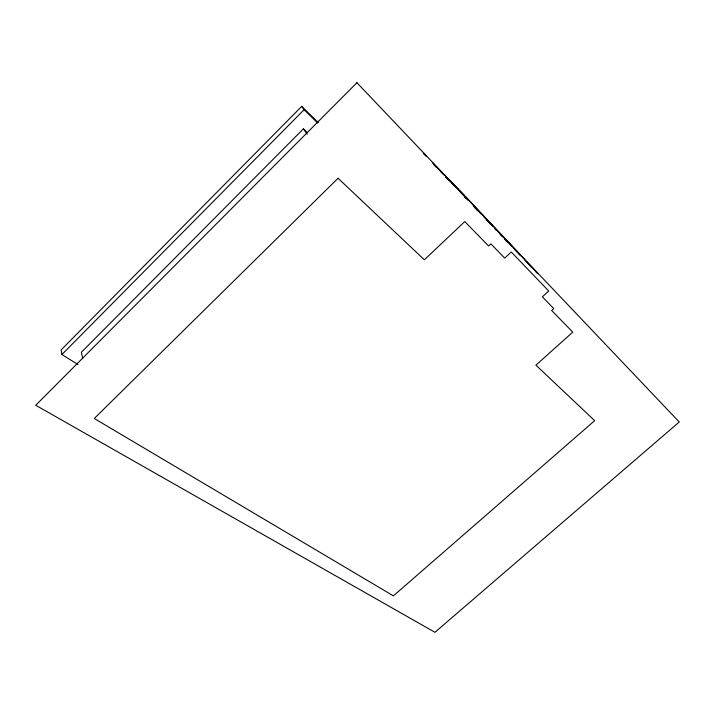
<?xml version="1.0" encoding="UTF-8"?>
<svg xmlns="http://www.w3.org/2000/svg" width="715" height="715" viewBox="0 0 715 715"><rect width="100%" height="100%" fill="white"/><g stroke="black" fill="none" stroke-linecap="round" stroke-linejoin="round"><path stroke-width="1.07" d="M318.318 122.667L301.685 106.401L61.15 349.894L61.919 354.515L78.015 364.579M61.919 354.515L304.098 109.708L301.685 106.401M307.414 132.695L303.401 128.843L81.412 352.227L82.672 358.742M304.098 109.708L317.612 122.917M423.307 153.394L426.399 156.558M432.584 162.886L465.84 196.893L524.676 259.572M439.707 170.402L444.337 175.139M445.883 176.721L468.271 199.601M440.44 171.26L443.497 174.469M445.794 176.882L449.619 180.895M451.147 182.504L455.741 187.312M459.566 191.325L467.976 200.155M473.339 205.777L480.989 213.803M484.046 217.011L493.225 226.646M494.753 228.246L512.351 246.711M513.879 248.319L521.53 256.345M433.978 164.879L436.284 167.301M445.525 176.989L448.6 180.216M464.759 197.161L466.296 198.779M474.769 207.654L477.843 210.88M486.307 219.764L490.159 223.795M494.771 228.639L496.308 230.257M500.16 234.288L502.466 236.71M504.781 239.132L507.856 242.358M514.782 249.624L520.171 255.273M524.783 260.117L531.71 267.383M535.562 271.414L537.868 273.836M526.973 262.012L535.374 270.967M303.401 128.843L307.182 134.241M356.928 82.699L35.75 405.271L434.952 632.301L679.25 421.984L356.928 82.699M338.052 178.258L94.273 418.49L393.393 595.863L594.666 420.652L535.901 365.151L572.778 332.126L551.658 310.507L553.776 308.585L542.345 296.832L548.727 291.023L511.279 252.002L504.692 258.115L490.874 243.895L488.631 245.996L464.777 221.587L424.361 259.786L338.052 178.258"/></g></svg>
